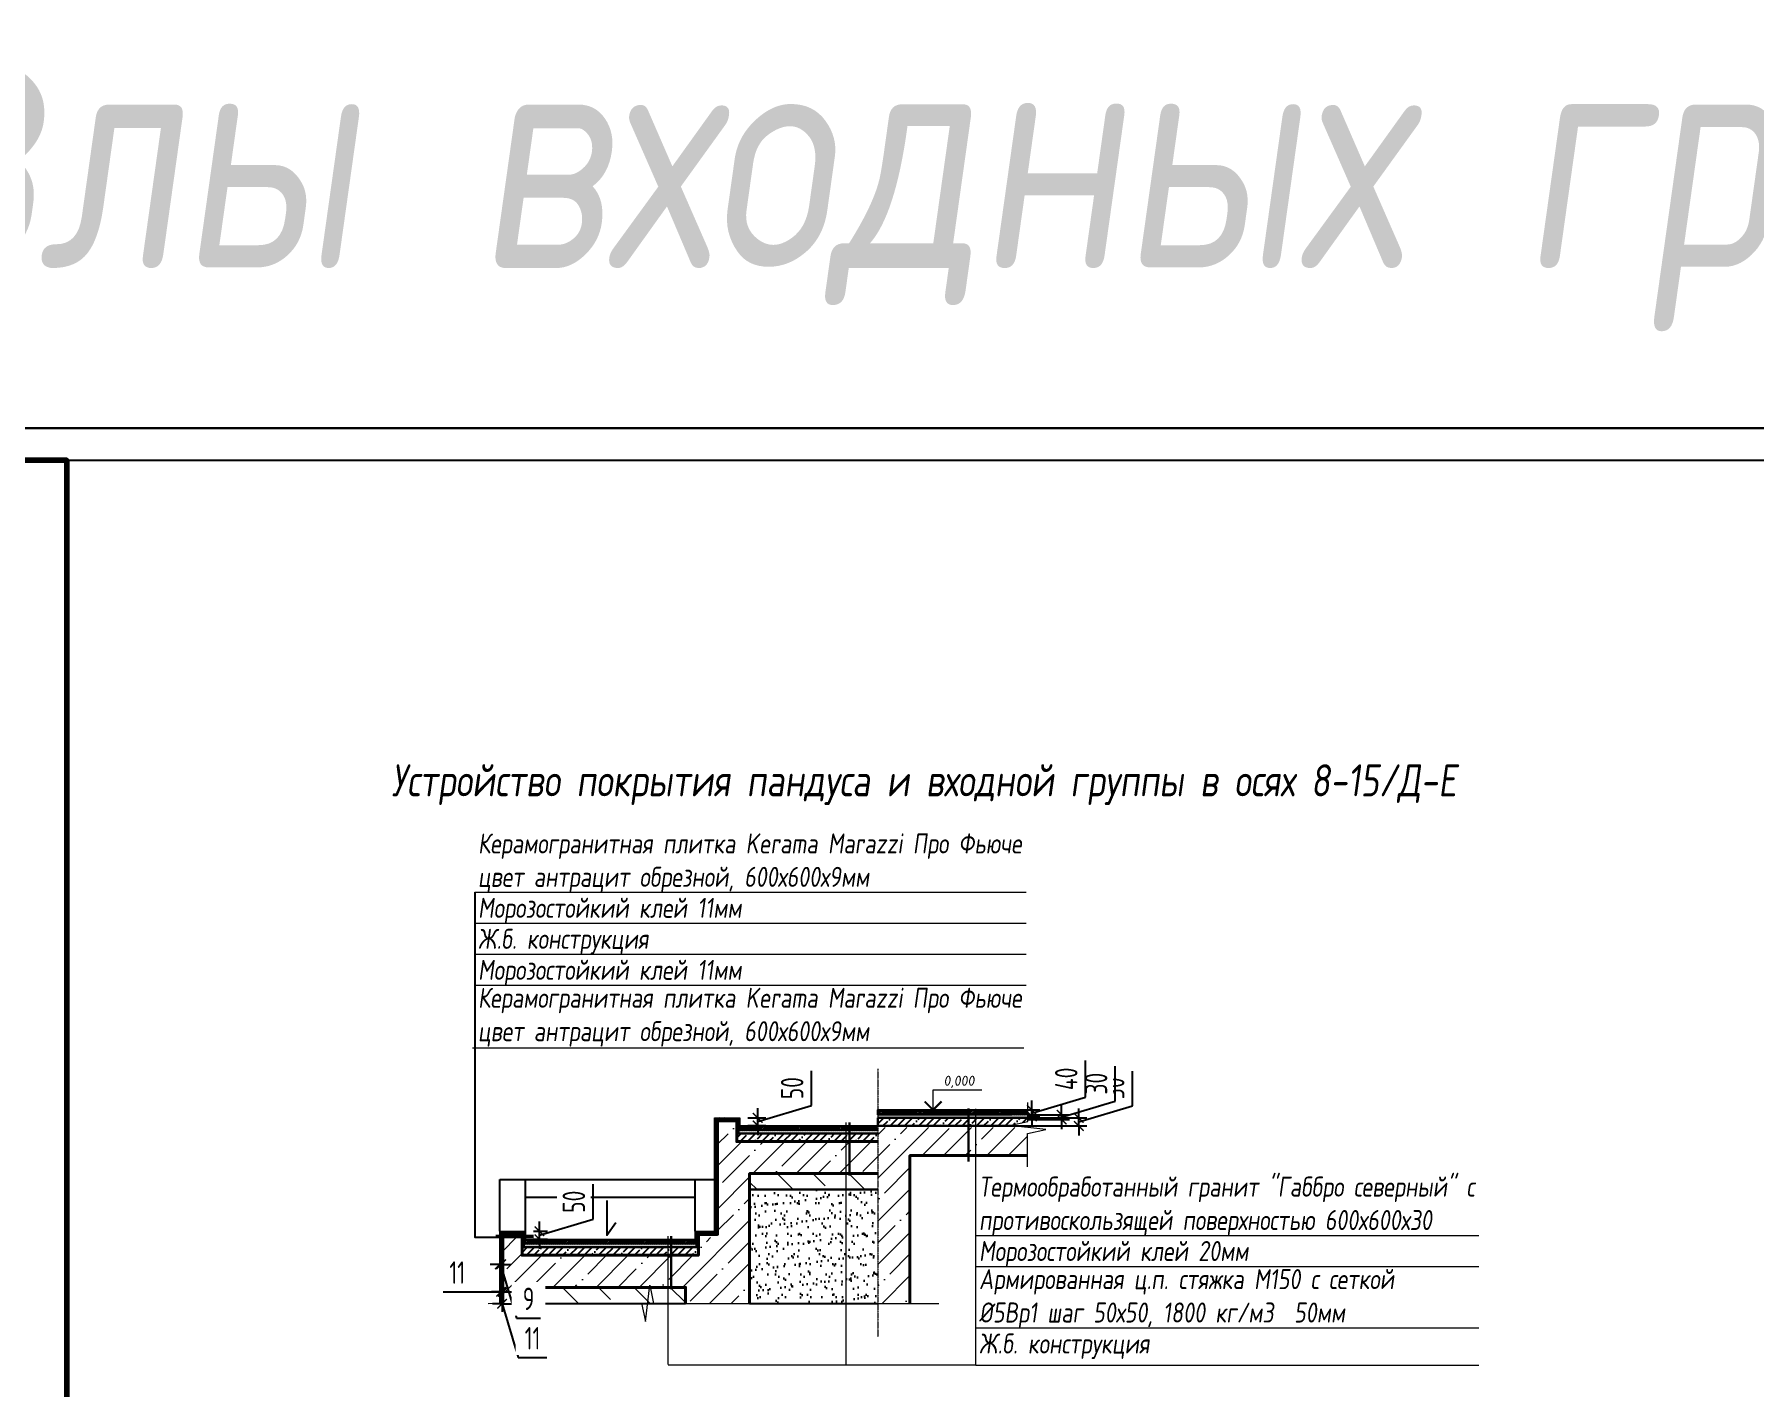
# Model space of a CAD drawing. Header units: millimetres. Extents: x -136099598 to 11807193, y 0 to 779331.
# Drawn here: x 667822 to 678561, y 374406 to 382852 of the extents above; entities that cross this region are included whole.
import ezdxf
from ezdxf import colors
from ezdxf.entities.mleader import LeaderData, LeaderLine
from ezdxf.enums import TextEntityAlignment as Align
from ezdxf.math import Vec2, Vec3

# ---------------------------------------------------------------- set-up
doc = ezdxf.new("R2010")
doc.units = ezdxf.units.MM
doc.header["$MEASUREMENT"] = 0
doc.linetypes.add('CENTER', pattern=[2, 1.25, -0.25, 0.25, -0.25])
doc.layers.get('0').update_dxf_attribs({"color": 250, "lineweight": 9})
doc.layers.get('Defpoints').update_dxf_attribs({"color": 8})
for name, color, linetype, lineweight in [('АР.РД_Выноски', 174, 'Continuous', 9), ('АР_Отметки', 250, 'Continuous', 15), ('АР_Текст', 250, 'Continuous', 5), ('АР_Тонкие', 250, 'Continuous', 5)]:
    doc.layers.add(name, color=color, linetype=linetype, lineweight=lineweight)
doc.layers.add('АР_Конструкция пола', color=10, linetype='Continuous')
doc.layers.add('АР_Перегородки кирпич штрих', color=7, linetype='Continuous')
doc.styles.add('ISOCPEUR', font='isocpeur.ttf', dxfattribs={"width": 0.7})
doc.styles.add('ROMAND', font='ROMAND', dxfattribs={"width": 0.85})
doc.styles.add('Архитект', font='isocpeur.ttf', dxfattribs={"width": 0.8, "oblique": 8})
doc.styles.add('Архитектурный', font='isocpeur.ttf', dxfattribs={"oblique": 8})
doc.styles.add('Архитектурный размер', font='isocpeur.ttf', dxfattribs={"width": 0.8, "oblique": 8})
doc.dimstyles.new('R_50', dxfattribs={"dimtxt": 140, "dimasz": 60, "dimexe": 50, "dimexo": 50, "dimgap": 50, "dimtad": 1, "dimdec": 0, "dimrnd": 5, "dimzin": 0, "dimdsep": 46, "dimtxsty": 'ISOCPEUR', "dimblk": 'ARCHTICK', "dimcen": 50, "dimdle": 50, "dimclrd": 256, "dimclre": 256, "dimclrt": 256, "dimadec": 0, "dimazin": 0, "dimtfac": 2, "dimtdec": 0, "dimtofl": 0, "dimtmove": 1, "dimatfit": 3, "dimfxl": 1, "dimtvp": 3, "dimtfill": 1, "dimtolj": 1, "dimtzin": 0, "dimarcsym": 0})

# ---------------------------------------------------------------- blocks, each defined once
blk = doc.blocks.new('_ArchTick')
at = {"color": 0, "linetype": 'ByBlock', "const_width": 0.15}
blk.add_lwpolyline([(-0.5, -0.5), (0.5, 0.5)], dxfattribs=at)
blk = doc.blocks.new('*D1812')
at = {"layer": 'Defpoints', "color": 0, "transparency": 16777216}
for p in [(673830, 376089, 0), (674342, 376089, 0), (673830, 376039, 0)]:
    blk.add_point(p, dxfattribs=at)
at = {"layer": 'АР_Конструкция пола', "lineweight": -2, "transparency": 16777216}
for p, q in [((674677, 376164, 0), (674677, 376382, 0)), ((673880, 376089, 0), (674392, 376089, 0)), ((674342, 376064, 0), (674677, 376164, 0)), ((674342, 376089, 0), (674342, 376149, 0)), ((674342, 376039, 0), (674342, 376089, 0)), ((673880, 376039, 0), (674392, 376039, 0)), ((674342, 376039, 0), (674342, 375979, 0))]:
    blk.add_line(p, q, dxfattribs=at)
at = {"layer": 'АР_Конструкция пола', "lineweight": -2, "transparency": 16777216, "xscale": 60, "yscale": 60, "zscale": 60}
for p, rotation in [((674342, 376089, 0), 270), ((674342, 376039, 0), 90)]:
    blk.add_blockref('_ArchTick', p, dxfattribs=dict(at, rotation=rotation))
at = {"layer": 'АР_Конструкция пола', "lineweight": 13, "transparency": 16777216, "insert": (674557, 376273, 0), "char_height": 140, "attachment_point": 5, "rotation": 90, "style": 'ISOCPEUR', "bg_fill": 3, "box_fill_scale": 1.25, "bg_fill_color": 256, "bg_fill_true_color": 13158600, "bg_fill_transparency": 0}
blk.add_mtext('\\A1;50', dxfattribs=at)
blk = doc.blocks.new('*D1813')
at = {"layer": 'Defpoints', "color": 0, "transparency": 16777216}
for p in [(673976, 376109, 0), (674235, 376109, 0), (673977, 376079, 0)]:
    blk.add_point(p, dxfattribs=at)
at = {"layer": 'АР_Конструкция пола', "lineweight": -2, "transparency": 16777216}
for p, q in [((674570, 376194, 0), (674570, 376412, 0)), ((674235, 376094, 0), (674570, 376194, 0)), ((674026, 376109, 0), (674285, 376109, 0)), ((674235, 376109, 0), (674235, 376169, 0)), ((674235, 376079, 0), (674235, 376109, 0)), ((674027, 376079, 0), (674285, 376079, 0)), ((674235, 376079, 0), (674235, 376019, 0))]:
    blk.add_line(p, q, dxfattribs=at)
at = {"layer": 'АР_Конструкция пола', "lineweight": -2, "transparency": 16777216, "xscale": 60, "yscale": 60, "zscale": 60}
for p, rotation in [((674235, 376109, 0), 270), ((674235, 376079, 0), 90)]:
    blk.add_blockref('_ArchTick', p, dxfattribs=dict(at, rotation=rotation))
at = {"layer": 'АР_Конструкция пола', "lineweight": 13, "transparency": 16777216, "insert": (674450, 376303, 0), "char_height": 140, "attachment_point": 5, "rotation": 90, "style": 'ISOCPEUR', "bg_fill": 3, "box_fill_scale": 1.25, "bg_fill_color": 256, "bg_fill_true_color": 13158600, "bg_fill_transparency": 0}
blk.add_mtext('\\A1;30', dxfattribs=at)
blk = doc.blocks.new('*D1814')
at = {"layer": 'Defpoints', "color": 0, "transparency": 16777216}
for p in [(673877, 376139, 0), (673977, 376099, 0), (674049, 376139, 0)]:
    blk.add_point(p, dxfattribs=at)
at = {"layer": 'АР_Конструкция пола', "lineweight": -2, "transparency": 16777216}
for p, q in [((674384, 376219, 0), (674384, 376447, 0)), ((674049, 376119, 0), (674384, 376219, 0)), ((674049, 376139, 0), (674049, 376199, 0)), ((673927, 376139, 0), (674099, 376139, 0)), ((674027, 376099, 0), (674099, 376099, 0)), ((674049, 376099, 0), (674049, 376139, 0)), ((674049, 376099, 0), (674049, 376039, 0))]:
    blk.add_line(p, q, dxfattribs=at)
at = {"layer": 'АР_Конструкция пола', "lineweight": -2, "transparency": 16777216, "xscale": 60, "yscale": 60, "zscale": 60}
for p, rotation in [((674049, 376139, 0), 270), ((674049, 376099, 0), 90)]:
    blk.add_blockref('_ArchTick', p, dxfattribs=dict(at, rotation=rotation))
at = {"layer": 'АР_Конструкция пола', "lineweight": 13, "transparency": 16777216, "insert": (674264, 376333, 0), "char_height": 140, "attachment_point": 5, "rotation": 90, "style": 'ISOCPEUR', "bg_fill": 3, "box_fill_scale": 1.25, "bg_fill_color": 256, "bg_fill_true_color": 13158600, "bg_fill_transparency": 0}
blk.add_mtext('\\A1;40', dxfattribs=at)
blk = doc.blocks.new('*D1815')
at = {"layer": 'Defpoints', "color": 0, "transparency": 16777216}
for p in [(670742, 375302, 0), (670742, 374932, 0), (670742, 374929, 0)]:
    blk.add_point(p, dxfattribs=at)
at = {"layer": 'АР_Конструкция пола', "lineweight": -2, "transparency": 16777216}
for p, q in [((670742, 375252, 0), (670742, 374879, 0)), ((670742, 374929, 0), (670682, 374929, 0)), ((670742, 374929, 0), (670802, 374929, 0)), ((670742, 374929, 0), (670842, 374594, 0)), ((670742, 374882, 0), (670742, 374879, 0)), ((670842, 374594, 0), (671021, 374594, 0))]:
    blk.add_line(p, q, dxfattribs=at)
at = {"layer": 'АР_Конструкция пола', "lineweight": -2, "transparency": 16777216, "xscale": 60, "yscale": 60, "zscale": 60}
blk.add_blockref('_ArchTick', (670742, 374929, 0), dxfattribs=at)
at = {"layer": 'АР_Конструкция пола', "lineweight": -2, "transparency": 16777216, "xscale": 60, "yscale": 60, "zscale": 60, "rotation": 180}
blk.add_blockref('_ArchTick', (670742, 374929, 0), dxfattribs=at)
at = {"layer": 'АР_Конструкция пола', "lineweight": 13, "transparency": 16777216, "insert": (670932, 374714, 0), "char_height": 140, "attachment_point": 5, "style": 'ISOCPEUR', "bg_fill": 3, "box_fill_scale": 1.25, "bg_fill_color": 256, "bg_fill_true_color": 13158600, "bg_fill_transparency": 0}
blk.add_mtext('\\A1;11', dxfattribs=at)
blk = doc.blocks.new('*D1798')
at = {"layer": 'Defpoints', "color": 0, "transparency": 16777216}
for p in [(670736, 375157, 0), (670747, 375160, 0), (670747, 375004, 0)]:
    blk.add_point(p, dxfattribs=at)
at = {"layer": 'АР_Конструкция пола', "lineweight": -2, "transparency": 16777216}
for p, q in [((670736, 375107, 0), (670736, 374954, 0)), ((670747, 375110, 0), (670747, 374954, 0)), ((670373, 375004, 0), (670736, 375004, 0)), ((670736, 375004, 0), (670676, 375004, 0)), ((670736, 375004, 0), (670747, 375004, 0)), ((670747, 375004, 0), (670807, 375004, 0))]:
    blk.add_line(p, q, dxfattribs=at)
at = {"layer": 'АР_Конструкция пола', "lineweight": -2, "transparency": 16777216, "xscale": 60, "yscale": 60, "zscale": 60}
blk.add_blockref('_ArchTick', (670736, 375004, 0), dxfattribs=at)
at = {"layer": 'АР_Конструкция пола', "lineweight": -2, "transparency": 16777216, "xscale": 60, "yscale": 60, "zscale": 60, "rotation": 180}
blk.add_blockref('_ArchTick', (670747, 375004, 0), dxfattribs=at)
at = {"layer": 'АР_Конструкция пола', "lineweight": 13, "transparency": 16777216, "insert": (670462, 375124, 0), "char_height": 140, "attachment_point": 5, "style": 'ISOCPEUR', "bg_fill": 3, "box_fill_scale": 1.25, "bg_fill_color": 256, "bg_fill_true_color": 13158600, "bg_fill_transparency": 0}
blk.add_mtext('\\A1;11', dxfattribs=at)
blk = doc.blocks.new('*D1799')
at = {"layer": 'Defpoints', "color": 0, "transparency": 16777216}
for p in [(670727, 375176, 0), (670727, 375175, 0), (670736, 375176, 0)]:
    blk.add_point(p, dxfattribs=at)
at = {"layer": 'АР_Конструкция пола', "lineweight": -2, "transparency": 16777216}
for p, q in [((670727, 375175, 0), (670667, 375175, 0)), ((670736, 375175, 0), (670727, 375175, 0)), ((670727, 375126, 0), (670727, 375125, 0)), ((670732, 375175, 0), (670832, 374840, 0)), ((670736, 375175, 0), (670796, 375175, 0)), ((670736, 375126, 0), (670736, 375125, 0)), ((670832, 374840, 0), (670981, 374840, 0))]:
    blk.add_line(p, q, dxfattribs=at)
at = {"layer": 'АР_Конструкция пола', "lineweight": -2, "transparency": 16777216, "xscale": 60, "yscale": 60, "zscale": 60}
blk.add_blockref('_ArchTick', (670727, 375175, 0), dxfattribs=at)
at = {"layer": 'АР_Конструкция пола', "lineweight": -2, "transparency": 16777216, "xscale": 60, "yscale": 60, "zscale": 60, "rotation": 180}
blk.add_blockref('_ArchTick', (670736, 375175, 0), dxfattribs=at)
at = {"layer": 'АР_Конструкция пола', "lineweight": 13, "transparency": 16777216, "insert": (670907, 374960, 0), "char_height": 140, "attachment_point": 5, "style": 'ISOCPEUR', "bg_fill": 3, "box_fill_scale": 1.25, "bg_fill_color": 256, "bg_fill_true_color": 13158600, "bg_fill_transparency": 0}
blk.add_mtext('\\A1;9', dxfattribs=at)
blk = doc.blocks.new('BL034')
at = {"color": 0, "linetype": 'ByBlock', "lineweight": 9}
blk.add_lwpolyline([(0, 0), (0, 500), (1216, 500)], dxfattribs=at)
at = {"color": 0, "linetype": 'ByBlock', "lineweight": 70, "const_width": 50}
blk.add_lwpolyline([(-212, 212), (0, 0), (212, 212)], dxfattribs=at)
at = {"linetype": 'ByBlock', "lineweight": 9, "style": 'ROMAND', "width": 0.85, "flags": 4}
blk.add_attdef('NN,NNN', text='', height=250, dxfattribs=at).set_placement((650, 700), align=Align.MIDDLE)
blk = doc.blocks.new('*D1816')
at = {"layer": 'Defpoints', "color": 0, "transparency": 16777216}
for p in [(670887, 375382, 0), (670975, 375382, 0), (670887, 375332, 0)]:
    blk.add_point(p, dxfattribs=at)
at = {"layer": 'АР_Конструкция пола', "lineweight": -2, "transparency": 16777216}
for p, q in [((671310, 375457, 0), (671310, 375675, 0)), ((670975, 375357, 0), (671310, 375457, 0)), ((670975, 375382, 0), (670975, 375442, 0)), ((670937, 375382, 0), (671025, 375382, 0)), ((670975, 375332, 0), (670975, 375382, 0)), ((670937, 375332, 0), (671025, 375332, 0)), ((670975, 375332, 0), (670975, 375272, 0))]:
    blk.add_line(p, q, dxfattribs=at)
at = {"layer": 'АР_Конструкция пола', "lineweight": -2, "transparency": 16777216, "xscale": 60, "yscale": 60, "zscale": 60}
for p, rotation in [((670975, 375382, 0), 270), ((670975, 375332, 0), 90)]:
    blk.add_blockref('_ArchTick', p, dxfattribs=dict(at, rotation=rotation))
at = {"layer": 'АР_Конструкция пола', "lineweight": 13, "transparency": 16777216, "insert": (671190, 375566, 0), "char_height": 140, "attachment_point": 5, "rotation": 90, "style": 'ISOCPEUR', "bg_fill": 3, "box_fill_scale": 1.25, "bg_fill_color": 256, "bg_fill_true_color": 13158600, "bg_fill_transparency": 0}
blk.add_mtext('\\A1;50', dxfattribs=at)
blk = doc.blocks.new('*D1817')
at = {"layer": 'Defpoints', "color": 0, "transparency": 16777216}
for p in [(672227, 376090, 0), (672338, 376090, 0), (672227, 376042, 0)]:
    blk.add_point(p, dxfattribs=at)
at = {"layer": 'АР_Конструкция пола', "lineweight": -2, "transparency": 16777216}
for p, q in [((672673, 376166, 0), (672673, 376384, 0)), ((672277, 376090, 0), (672388, 376090, 0)), ((672338, 376066, 0), (672673, 376166, 0)), ((672338, 376090, 0), (672338, 376150, 0)), ((672338, 376042, 0), (672338, 376090, 0)), ((672277, 376042, 0), (672388, 376042, 0)), ((672338, 376042, 0), (672338, 375982, 0))]:
    blk.add_line(p, q, dxfattribs=at)
at = {"layer": 'АР_Конструкция пола', "lineweight": -2, "transparency": 16777216, "xscale": 60, "yscale": 60, "zscale": 60}
for p, rotation in [((672338, 376090, 0), 270), ((672338, 376042, 0), 90)]:
    blk.add_blockref('_ArchTick', p, dxfattribs=dict(at, rotation=rotation))
at = {"layer": 'АР_Конструкция пола', "lineweight": 13, "transparency": 16777216, "insert": (672553, 376275, 0), "char_height": 140, "attachment_point": 5, "rotation": 90, "style": 'ISOCPEUR', "bg_fill": 3, "box_fill_scale": 1.25, "bg_fill_color": 256, "bg_fill_true_color": 13158600, "bg_fill_transparency": 0}
blk.add_mtext('\\A1;50', dxfattribs=at)

msp = doc.modelspace()

# ---------------------------------------------------------------- hatches: boundary and pattern name
at = {"layer": 'АР_Перегородки кирпич штрих', "transparency": 33554559}
h = msp.add_hatch(dxfattribs=at)
h.set_pattern_fill('ANSI31', color=256, scale=3)
h.set_pattern_definition([(45, (469187.147, 241858.496), (-6.7351921, 6.7351921), [])])
h.paths.add_polyline_path([(672067.147, 376090.401), (672067.147, 375381.881), (671947.147, 375381.881), (671947.147, 375331.881), (670887.147, 375331.881), (670887.147, 375381.881), (670727.147, 375381.881), (670727.157, 374932.034), (670736.157, 374932.034), (670736.147, 375372.881), (670878.147, 375372.881), (670878.147, 375301.881), (671956.147, 375301.881), (671956.147, 375372.881), (672076.147, 375372.881), (672076.147, 376081.401), (672218.147, 376081.401), (672218.147, 376011.53), (673088.274, 376011.53), (673088.274, 376041.53), (672227.147, 376041.53), (672227.147, 376090.401)])
h = msp.add_hatch(dxfattribs=at)
h.set_pattern_fill('AR-CONC', color=256, scale=0.1)
h.set_pattern_definition([(50, (469187.147, 241858.496), (18.2184669, -1.59390855), [1.905, -20.955]), (355, (469187.147, 241858.496), (-3.5243421, 19.1056845), [1.524, -16.7640584]), (100.451445, (469188.666, 241858.363), (14.6941247, 17.5117752), [1.6190009, -17.8090245]), (46.1842, (469187.147, 241863.576), (27.107904, -4.2042328), [2.8575, -31.4325]), (96.635558, (469189.406, 241863.226), (23.7404134, 24.7426125), [2.4285023, -26.7135608]), (351.184151, (469187.147, 241863.576), (23.7404134, 24.7426125), [2.2859967, -25.1459732]), (21, (469189.687, 241862.306), (15.1614391, -10.2265198), [1.905, -20.955]), (326, (469189.687, 241862.306), (6.1802028, 18.4187966), [1.524, -16.764]), (71.451445, (469190.951, 241861.454), (21.3416419, 8.1922769), [1.6190009, -17.8089938]), (37.5, (469187.1474, 241858.496), (0.30886033, 8.45550389), [0, -16.5608, 0, -17.018, 0, -16.8275]), (7.5, (469187.147, 241858.496), (6.68196625, 10.01805748), [0, -9.7028, 0, -16.1798, 0, -6.4135]), (327.5, (469181.483, 241858.496), (13.55905952, -0.5728744), [0, -6.35, 0, -19.812, 0, -26.289]), (317.5, (469178.943, 241858.496), (14.81291814, 2.5426491), [0, -8.255, 0, -13.1572, 0, -18.669])])
h.paths.add_polyline_path([(671956.147, 375281.881), (671967.147, 375281.881), (671967.147, 375361.881), (672087.147, 375361.881), (672087.147, 376080.401), (672207.147, 376080.401), (672207.147, 376046.333), (672218.147, 376046.333), (672218.147, 376091.401), (672076.147, 376091.401), (672076.147, 375372.881), (671956.147, 375372.881)])
h.paths.add_polyline_path([(670867.147, 375281.881), (670878.147, 375281.881), (670878.147, 375372.881), (670736.147, 375372.881), (670736.137, 374932.008), (670747.137, 374932.008), (670747.147, 375361.881), (670867.147, 375361.881)])
h = msp.add_hatch(dxfattribs=at)
h.set_pattern_fill('ANSI35', color=256, scale=10)
h.set_pattern_definition([(45, (468848.274, 241858.496), (-44.90128, 44.90128), []), (45, (468893.175, 241858.496), (-44.90128, 44.90128), [79.375, -15.875, 0, -15.875])])
h.paths.add_polyline_path([(674023.028, 376038.893), (673910.574, 376041.786), (674023.162, 376066.386), (674023.162, 376088.886), (673088.274, 376088.886), (673088.273, 376038.893)])
h = msp.add_hatch(dxfattribs=at)
h.set_pattern_fill('ANSI31', color=256, scale=3)
h.set_pattern_definition([(45, (468848.274, 241888.496), (-6.7351921, 6.7351921), [])])
h.paths.add_polyline_path([(673088.274, 376108.886), (673088.274, 376138.886), (673688.274, 376138.886), (673688.274, 376108.886)])
h.paths.add_polyline_path([(674023.162, 376108.886), (674023.16, 376138.886), (673698.274, 376138.886), (673698.274, 376108.886)])
h = msp.add_hatch(dxfattribs=at)
h.set_pattern_fill('AR-CONC', color=256, scale=0.1)
h.set_pattern_definition([(50, (468848.274, 241868.496), (18.2184669, -1.59390855), [1.905, -20.955]), (355, (468848.274, 241868.496), (-3.5243421, 19.1056845), [1.524, -16.7640584]), (100.451445, (468849.792, 241868.363), (14.6941247, 17.5117752), [1.6190009, -17.8090245]), (46.1842, (468848.274, 241873.576), (27.107904, -4.2042328), [2.8575, -31.4325]), (96.635558, (468850.533, 241873.226), (23.7404134, 24.7426125), [2.4285023, -26.7135608]), (351.184151, (468848.274, 241873.576), (23.7404134, 24.7426125), [2.2859967, -25.1459732]), (21, (468850.814, 241872.306), (15.1614391, -10.2265198), [1.905, -20.955]), (326, (468850.814, 241872.306), (6.1802028, 18.4187966), [1.524, -16.764]), (71.451445, (468852.078, 241871.454), (21.3416419, 8.1922769), [1.6190009, -17.8089938]), (37.5, (468848.274, 241868.496), (0.30886033, 8.45550389), [0, -16.5608, 0, -17.018, 0, -16.8275]), (7.5, (468848.274, 241868.496), (6.68196625, 10.01805748), [0, -9.7028, 0, -16.1798, 0, -6.4135]), (327.5, (468842.61, 241868.496), (13.55905952, -0.5728744), [0, -6.35, 0, -19.812, 0, -26.289]), (317.5, (468840.07, 241868.496), (14.81291814, 2.5426491), [0, -8.255, 0, -13.1572, 0, -18.669])])
h.paths.add_polyline_path([(673088.274, 376088.886), (674023.16, 376088.886), (674023.16, 376108.886), (673088.274, 376108.886)])
at = {"layer": 'АР_Перегородки кирпич штрих', "lineweight": 13, "ltscale": 100, "transparency": 33554559}
h = msp.add_hatch(dxfattribs=at)
h.set_pattern_fill('ANSI35', color=250, scale=30)
h.set_pattern_definition([(45, (469187.15, 241858.5), (-134.70384, 134.70384), []), (45, (469321.85, 241858.5), (-134.70384, 134.70384), [238.125, -47.625, 0, -47.625])])
h.paths.add_polyline_path([(673088.274, 376028.886), (673088.274, 374931.975), (673288.322, 374931.981), (673288.274, 375853.886), (674022.915, 375853.839), (674022.895, 375991.339), (674135.484, 376015.985), (674023.029, 376028.886)])
h.paths.add_polyline_path([(673088.274, 375741.53), (673088.274, 375941.53), (672207.147, 375941.53), (672207.147, 376070.401), (672087.147, 376070.401), (672087.147, 375341.881), (671967.147, 375341.881), (671967.147, 375231.881), (670867.147, 375231.881), (670867.147, 375341.881), (670747.147, 375341.881), (670747.147, 374932.008), (670947.147, 374932.036), (670947.147, 375031.881), (671887.147, 375031.881), (671887.146, 374931.874), (672287.143, 374931.899), (672287.147, 375741.53)])
at = {"layer": 'АР_Перегородки кирпич штрих', "transparency": 33554559}
h = msp.add_hatch(dxfattribs=at)
h.set_pattern_fill('AR-CONC', color=256, scale=0.1)
h.set_pattern_definition([(50, (469187.147, 241803.693), (18.2184669, -1.59390855), [1.905, -20.955]), (355, (469187.147, 241803.693), (-3.5243421, 19.1056845), [1.524, -16.7640584]), (100.451445, (469188.666, 241803.56), (14.6941247, 17.5117752), [1.6190009, -17.8090245]), (46.1842, (469187.147, 241808.773), (27.107904, -4.2042328), [2.8575, -31.4325]), (96.635558, (469189.406, 241808.422), (23.7404134, 24.7426125), [2.4285023, -26.7135608]), (351.184151, (469187.147, 241808.773), (23.7404134, 24.7426125), [2.2859967, -25.1459732]), (21, (469189.687, 241807.503), (15.1614391, -10.2265198), [1.905, -20.955]), (326, (469189.687, 241807.503), (6.1802028, 18.4187966), [1.524, -16.764]), (71.451445, (469190.951, 241806.65), (21.3416419, 8.1922769), [1.6190009, -17.8089938]), (37.5, (469187.1474, 241803.6926), (0.30886033, 8.45550389), [0, -16.5608, 0, -17.018, 0, -16.8275]), (7.5, (469187.147, 241803.693), (6.68196625, 10.01805748), [0, -9.7028, 0, -16.1798, 0, -6.4135]), (327.5, (469181.483, 241803.6926), (13.55905952, -0.5728744), [0, -6.35, 0, -19.812, 0, -26.289]), (317.5, (469178.943, 241803.693), (14.81291814, 2.5426491), [0, -8.255, 0, -13.1572, 0, -18.669])])
h.paths.add_polyline_path([(671956.147, 375301.881), (670878.147, 375301.881), (670878.147, 375281.881), (671956.147, 375281.881)])
h.paths.add_polyline_path([(673088.274, 375991.53), (673088.274, 376011.53), (672218.147, 376011.53), (672218.147, 375991.53)])
h = msp.add_hatch(dxfattribs=at)
h.set_pattern_fill('ANSI35', color=256, scale=10)
h.set_pattern_definition([(45, (467967.15, 241771.14), (-44.90128, 44.90128), []), (45, (468012.05, 241771.14), (-44.90128, 44.90128), [79.375, -15.875, 0, -15.875])])
h.paths.add_polyline_path([(672207.147, 375991.53), (672207.147, 375941.53), (673088.274, 375941.53), (673088.274, 375991.53)])
at = {"layer": 'АР_Перегородки кирпич штрих', "lineweight": 13, "ltscale": 100, "transparency": 33554559}
h = msp.add_hatch(dxfattribs=at)
h.set_pattern_fill('ANSI35', color=250, scale=50, angle=90)
h.set_pattern_definition([(135, (469187.15, 241803.7), (-224.5064, -224.5064), []), (135, (469187.15, 242028.2), (-224.5064, -224.5064), [396.875, -79.375, 0, -79.375])])
h.paths.add_polyline_path([(673088.274, 375641.53), (673088.274, 375741.53), (672287.147, 375741.53), (672287.147, 375641.53)])
at = {"layer": 'АР_Перегородки кирпич штрих', "lineweight": 30, "ltscale": 100, "transparency": 33554559}
h = msp.add_hatch(dxfattribs=at)
h.set_pattern_fill('AR-SAND', color=250, scale=2)
h.set_pattern_definition([(37.5, (469187.15, 241858.496), (-3.200063, 97.882647), [0, -77.216, 0, -86.36, 0, -82.55]), (7.5, (469187.15, 241858.5), (89.90466, 143.36502), [0, -41.656, 0, -69.596, 0, -26.67]), (327.5, (469124.66, 241858.5), (158.198474, 0.287437), [0, -25.4, 0, -91.44, 0, -119.38]), (317.5, (469124.66, 241858.5), (152.71129, 44.585865), [0, -12.7, 0, -59.944, 0, -68.58])])
h.paths.add_polyline_path([(673088.274, 374931.928), (673088.274, 375641.53), (672287.147, 375641.53), (672287.147, 374931.928)])
at = {"layer": 'АР_Перегородки кирпич штрих', "transparency": 33554559}
h = msp.add_hatch(dxfattribs=at)
h.set_pattern_fill('ANSI35', color=256, scale=10)
h.set_pattern_definition([(45, (466627.15, 241100.49), (-44.90128, 44.90128), []), (45, (466672.05, 241100.49), (-44.90128, 44.90128), [79.375, -15.875, 0, -15.875])])
h.paths.add_polyline_path([(670867.147, 375231.881), (670867.147, 375281.881), (671967.147, 375281.881), (671967.147, 375231.881)])
at = {"layer": 'АР_Перегородки кирпич штрих', "lineweight": 13, "ltscale": 100, "transparency": 33554559}
h = msp.add_hatch(dxfattribs=at)
h.set_pattern_fill('ANSI35', color=250, scale=50, angle=90)
h.set_pattern_definition([(135, (467847.15, 241094.04), (-224.5064, -224.5064), []), (135, (467847.15, 241318.55), (-224.5064, -224.5064), [396.875, -79.375, 0, -79.375])])
h.paths.add_polyline_path([(670947.147, 374931.881), (671887.147, 374931.881), (671887.147, 375031.881), (670947.147, 375031.881)])

# ---------------------------------------------------------------- linework, layer by layer
at = {"color": 251, "lineweight": 13, "true_color": 0x636466, "elevation": 0}
for points in [[(674022.924, 375783.882), (674022.895, 375991.386), (674135.484, 376015.985), (673910.574, 376041.786), (674023.162, 376066.386), (674023.155, 376184.833)], [(670654.713, 374931.996), (671612.915, 374932.129), (671637.515, 374819.541), (671663.316, 375044.45), (671687.915, 374931.862), (673469.114, 374931.971)]]:
    msp.add_lwpolyline(points, dxfattribs=at)
at = {"layer": 'Defpoints', "color": 40, "lineweight": 30, "ltscale": 100, "true_color": 0xf8d731}
msp.add_lwpolyline([(694929.587, 355761.176), (656815.077, 355761.176), (656815.077, 380394.189), (694929.587, 380394.189)], close=True, dxfattribs=at)
at = {"layer": 'Defpoints', "color": 3, "lineweight": 100, "ltscale": 100}
msp.add_lwpolyline([(655929.614, 380193.616), (668024.233, 380193.616), (668024.233, 370209.414), (655929.614, 370209.414)], close=True, dxfattribs=at)
at = {"layer": 'Defpoints'}
msp.add_lwpolyline([(668024.233, 380193.616), (679061.561, 380193.616), (679061.561, 355761.176), (668024.233, 355761.176)], close=True, dxfattribs=at)
at = {"layer": 'АР.РД_Выноски', "ltscale": 50, "elevation": 0}
for points in [[(670571.603, 377497.467), (674012.996, 377497.467)], [(670571.603, 377303.929), (674012.996, 377303.929)], [(670571.603, 377110.39), (674012.996, 377110.39)], [(670571.603, 376916.852), (674012.996, 376916.852)], [(670557.68, 376527.104), (673999.072, 376527.104)], [(673699.353, 374545.082), (673699.353, 376145.804)], [(672890.107, 374547.845), (672890.107, 376061.212)], [(671778.13, 374551.202), (671778.13, 375351.563)], [(673699.353, 375355.57), (676838.964, 375355.57)], [(673699.353, 375162.032), (676838.964, 375162.032)], [(673699.353, 374778.324), (676838.964, 374778.324)], [(673699.353, 374545.082), (671778.13, 374545.082)], [(673699.353, 374545.082), (676838.964, 374545.082)]]:
    msp.add_lwpolyline(points, dxfattribs=at)
at = {"layer": 'АР.РД_Выноски', "linetype": 'CENTER', "ltscale": 5, "elevation": 0}
msp.add_lwpolyline([(673088.274, 376395.093), (673088.274, 374722.107)], dxfattribs=at)
at = {"layer": 'АР.РД_Выноски', "linetype": 'ByBlock', "lineweight": 30, "elevation": 0}
for points in [[(673654.344, 376148.568), (673654.344, 375816.966)], [(672910.127, 376061.212), (672910.127, 375729.611)], [(671798.15, 375351.563), (671798.15, 375019.961)]]:
    msp.add_lwpolyline(points, dxfattribs=at)
at = {"layer": 'АР_Конструкция пола', "lineweight": 13, "elevation": 0}
for points in [[(673088.274, 376088.886), (674023.16, 376088.886), (674023.16, 376108.886), (673088.274, 376108.886)], [(671956.147, 375301.881), (670878.147, 375301.881), (670878.147, 375281.881), (671956.147, 375281.881)]]:
    msp.add_lwpolyline(points, close=True, dxfattribs=at)
msp.add_lwpolyline([(673088.274, 376011.53), (672218.147, 376011.53), (672218.147, 375991.53), (673088.274, 375991.53)], dxfattribs=at)
at = {"layer": 'АР_Перегородки кирпич штрих', "elevation": 0}
for points in [[(670571.603, 377497.467), (670571.603, 375345.13), (670937.35, 375345.13)], [(673923.162, 376108.886), (673598.274, 376108.886), (673598.274, 376138.886), (673923.16, 376138.886)], [(673088.274, 375941.53), (672207.147, 375941.53), (672207.147, 376070.401), (672087.147, 376070.401), (672087.147, 375361.881), (671967.147, 375361.881), (671967.147, 375231.881), (670867.147, 375231.881), (670867.147, 375361.881), (670747.147, 375361.881), (670747.157, 374932.034), (670736.157, 374932.034), (670736.147, 375372.881), (670878.147, 375372.881), (670878.147, 375281.881)], [(671956.147, 375281.881), (671956.147, 375372.881), (672076.147, 375372.881), (672076.147, 376081.401), (672218.147, 376081.401), (672218.147, 375991.53)], [(670727.147, 375703.886), (672067.147, 375703.886)], [(670727.147, 375381.881), (670727.147, 375703.886)], [(670887.147, 375381.881), (670887.147, 375703.886)], [(671947.147, 375381.881), (671947.147, 375703.886)], [(673088.274, 375741.53), (672287.147, 375741.53), (672287.147, 375641.53), (673088.274, 375641.53)], [(670887.147, 375593.886), (671947.147, 375593.886)], [(671395.77, 375574.04), (671395.77, 375356.856), (671451.847, 375436.256)], [(673088.274, 375641.53), (672287.147, 375641.53), (672287.147, 374931.928), (673088.274, 374931.928)]]:
    msp.add_lwpolyline(points, dxfattribs=at)
at = {"layer": 'АР_Перегородки кирпич штрих', "lineweight": 15, "elevation": 0}
msp.add_lwpolyline([(673088.274, 376011.53), (672218.147, 376011.53), (672218.147, 376081.401), (672076.147, 376081.401), (672076.147, 375372.881), (671956.147, 375372.881), (671956.147, 375301.881), (670878.147, 375301.881), (670878.147, 375372.881), (670736.147, 375372.881), (670736.157, 374932.034), (670727.157, 374932.034), (670727.147, 375381.881), (670887.147, 375381.881), (670887.147, 375331.881), (671947.147, 375331.881), (671947.147, 375381.881), (672067.147, 375381.881), (672067.147, 376090.401), (672227.147, 376090.401), (672227.147, 376041.53), (673088.274, 376041.53)], dxfattribs=at)
at = {"layer": 'АР_Перегородки кирпич штрих', "elevation": 0}
for points in [[(673088.274, 376108.886), (673088.274, 376138.886), (673688.274, 376138.886), (673688.274, 376108.886)], [(670947.147, 374931.881), (671887.147, 374931.881), (671887.147, 375031.881), (670947.147, 375031.881)]]:
    msp.add_lwpolyline(points, close=True, dxfattribs=at)
at = {"layer": 'АР_Перегородки кирпич штрих', "lineweight": 30, "transparency": 33554687, "elevation": 0}
for points in [[(673935.858, 376038.886), (673088.274, 376038.886), (673088.274, 376088.886), (674023.162, 376088.886)], [(673088.274, 375941.53), (672207.147, 375941.53), (672207.147, 375991.53), (673088.274, 375991.53)]]:
    msp.add_lwpolyline(points, dxfattribs=at)
at = {"layer": 'АР_Перегородки кирпич штрих', "color": 250, "lineweight": 40, "ltscale": 100, "transparency": 33554687, "elevation": 0}
for points in [[(673088.274, 375941.53), (672207.147, 375941.53), (672207.147, 376070.401), (672087.147, 376070.401), (672087.147, 375361.881), (671967.147, 375361.881), (671967.147, 375231.881), (670867.147, 375231.881), (670867.147, 375361.881), (670747.147, 375361.881), (670747.147, 374932.008)], [(673288.322, 374931.981), (673288.274, 375853.886), (674022.915, 375853.886)], [(672287.143, 374931.899), (672287.147, 375741.53), (673088.274, 375741.53)], [(670947.147, 374932.036), (670947.147, 375031.881), (671887.147, 375031.881), (671887.146, 374931.874)]]:
    msp.add_lwpolyline(points, dxfattribs=at)
at = {"layer": 'АР_Перегородки кирпич штрих', "lineweight": 30, "elevation": 0}
msp.add_lwpolyline([(670937.35, 375354.112), (670703.38, 375354.112)], dxfattribs=at)
at = {"layer": 'АР_Перегородки кирпич штрих', "lineweight": 30, "transparency": 33554687, "elevation": 0}
msp.add_lwpolyline([(670867.147, 375231.881), (670867.147, 375281.881), (671967.147, 375281.881), (671967.147, 375231.881)], close=True, dxfattribs=at)

# ---------------------------------------------------------------- block references
at = {"layer": 'АР_Отметки'}
ref = msp.add_blockref('BL034', (673432.621, 376138.886, 0), dxfattribs=dict(at, xscale=0.25, yscale=0.25, zscale=0.25))
ref.add_attrib('NN,NNN', '0,000', dxfattribs={"layer": '0', "color": 0, "linetype": 'ByBlock', "height": 62.5, "style": 'Архитектурный', "oblique": 8, "flags": 4}).set_placement((673595.121, 376313.886, 0), align=Align.MIDDLE)

# ---------------------------------------------------------------- texts
at = {"layer": 'Defpoints', "ltscale": 50, "insert": (666440.723, 382847.857), "char_height": 1454.09012, "width": 23416.55451, "attachment_point": 1, "style": 'Архитектурный размер'}
msp.add_mtext('Узлы входных групп РД', dxfattribs=at)
at = {"layer": 'АР.РД_Выноски', "ltscale": 50, "char_height": 125, "attachment_point": 7, "style": 'Архитект'}
for s, width, insert in [('Керамогранитная плитка Kerama Marazzi Про Фьюче цвет антрацит обрезной, 600х600х9мм  ', 3640.09039, (670591.603, 377497.467, 0)), ('\\pxt23;Морозостойкий клей 11мм', 3153.37045, (670591.603, 377303.929, 0)), ('Ж.б. конструкция ', 3153.37045, (670591.603, 377110.39, 0)), ('\\pxt23;Морозостойкий клей 11мм', 3153.37045, (670591.603, 376916.852, 0)), ('Керамогранитная плитка Kerama Marazzi Про Фьюче цвет антрацит обрезной, 600х600х9мм  ', 3640.09039, (670591.603, 376534.147, 0)), ('Термообработанный гранит "Габбро северный" с противоскользящей поверхностью 600х600х30', 3153.37045, (673719.353, 375355.57, 0)), ('Морозостойкий клей 20мм', 3153.37045, (673719.353, 375162.032, 0)), ('Армированная ц.п. стяжка М150 с сеткой \\P%%C5Вр1 шаг 50х50, 1800 кг/м3  50мм', 3153.37045, (673719.353, 374778.324, 0)), ('Ж.б. конструкция ', 3153.37045, (673719.353, 374584.786, 0))]:
    msp.add_mtext_dynamic_manual_height_columns(s, width=width, gutter_width=12.5, heights=[0], dxfattribs=dict(at, insert=insert))
at = {"layer": 'АР_Текст', "lineweight": 13, "style": 'Архитект', "oblique": 8, "width": 0.8}
msp.add_text('Устройство покрытия пандуса и входной группы в осях 8-15/Д-Е', height=200, dxfattribs=at).set_placement((673376.954, 378196.117), align=Align.MIDDLE_CENTER)

# ---------------------------------------------------------------- leaders
at = {"layer": 'АР_Тонкие', "lineweight": 15}
ml = msp.add_multileader_mtext('Standard', dxfattribs=at)
ml.set_content('{\\C256;Дюбель-гвоздь 8х100 мм.}', color=256, style='Архитект')
ml.set_leader_properties()
ml.build(insert=Vec2(0, 0))
ml.multileader.update_dxf_attribs({"text_left_attachment_type": 6, "text_right_attachment_type": 6, "dogleg_length": 50, "arrow_head_size": 125})
ctx = ml.context
ctx.base_point, ctx.char_height, ctx.arrow_head_size, ctx.landing_gap_size, ctx.plane_origin = Vec3(663283.298, 377886.795), 125, 125, 33.312, Vec3(666379.114, 376654.617)
ctx.left_attachment, ctx.right_attachment = 6, 6
notes = []
notes.append((ctx, [(1, (1, 1, 0), (663150.051, 377886.795), (1, 0), 133.247, [(1, [(662416.883, 375706.421), (661841.06, 376922.735)], 0, [])])]))
ctx.mtext.insert, ctx.mtext.width, ctx.mtext.defined_height, ctx.mtext.flow_direction = Vec3(663316.609, 378036.795), 5276.74099, 721.843, 5
for ctx, leaders in notes:
    for number, flags, end, landing, length, lines in leaders:
        leader = LeaderData()
        leader.index, (leader.has_last_leader_line, leader.has_dogleg_vector, leader.attachment_direction) = number, flags
        leader.last_leader_point, leader.dogleg_vector, leader.dogleg_length = Vec3(end), Vec3(landing), length
        for number, points, colour, breaks in lines:
            line = LeaderLine()
            line.index, line.vertices, line.color, line.breaks = number, Vec3.list(points), colors.encode_raw_color(colour), breaks
            leader.lines.append(line)
        ctx.leaders.append(leader)

# ---------------------------------------------------------------- next in the draw order: dimensions: what is measured, and where the dimension line sits
at = {"layer": 'АР_Конструкция пола', "lineweight": 13}
dim = msp.add_linear_dim(base=(672337.771, 376090.401, 0), p1=(672227.147, 376041.53, 0), p2=(672227.147, 376090.401, 0), angle=90, text='50', dimstyle='R_50', override={"dimpost": '\\X'}, dxfattribs=at)
dim.commit()
dim.dimension.update_dxf_attribs({"geometry": '*D1817', "text_midpoint": (672552.771, 376216.465, 0)})
dim = msp.add_linear_dim(base=(674342.29, 376088.886, 0), p1=(673829.704, 376038.886, 0), p2=(673829.704, 376088.886, 0), angle=90, dimstyle='R_50', override={"dimpost": '\\X'}, dxfattribs=at)
dim.commit()
dim.dimension.update_dxf_attribs({"geometry": '*D1812', "text_midpoint": (674557.29, 376214.386, 0)})
dim = msp.add_linear_dim(base=(670741.858, 374929.17, 0), p1=(670741.858, 374932.034, 0), p2=(670741.858, 375301.881, 0), text='11', dimstyle='R_50', override={"dimpost": '\\X'}, dxfattribs=at)
dim.commit()
dim.dimension.update_dxf_attribs({"geometry": '*D1815', "text_midpoint": (670892.358, 374714.17, 0)})

# ---------------------------------------------------------------- next in the draw order: dimensions: what is measured, and where the dimension line sits
for base, p1, p2, picture, middle in [((674235.247, 376108.886, 0), (673977.37, 376078.886, 0), (673976.368, 376108.886, 0), '*D1813', (674450.247, 376244.386, 0)), ((670975.12, 375381.881, 0), (670887.147, 375331.881, 0), (670887.147, 375381.881, 0), '*D1816', (671190.12, 375507.381, 0))]:
    dim = msp.add_linear_dim(base=base, p1=p1, p2=p2, angle=90, dimstyle='R_50', override={"dimpost": '\\X'}, dxfattribs=at)
    dim.commit()
    dim.dimension.update_dxf_attribs({"geometry": picture, "text_midpoint": middle})
dim = msp.add_linear_dim(base=(670747.153, 375004.434, 0), p1=(670736.153, 375156.863, 0), p2=(670747.153, 375159.777, 0), text='11', dimstyle='R_50', override={"dimpost": '\\X'}, dxfattribs=at)
dim.commit()
dim.dimension.update_dxf_attribs({"geometry": '*D1798', "text_midpoint": (670462.369, 375004.434, 0), "dimtype": 160})

# ---------------------------------------------------------------- next in the draw order: dimensions: what is measured, and where the dimension line sits
dim = msp.add_linear_dim(base=(674049.367, 376138.886, 0), p1=(673977.37, 376098.886, 0), p2=(673877.37, 376138.886, 0), angle=90, dimstyle='R_50', override={"dimpost": '\\X'}, dxfattribs=at)
dim.commit()
dim.dimension.update_dxf_attribs({"geometry": '*D1814', "text_midpoint": (674264.367, 376269.386, 0)})
dim = msp.add_linear_dim(base=(670727.153, 375174.711, 0), p1=(670736.153, 375176.461, 0), p2=(670727.153, 375176.461, 0), text='9', dimstyle='R_50', override={"dimpost": '\\X'}, dxfattribs=at)
dim.commit()
dim.dimension.update_dxf_attribs({"geometry": '*D1799', "text_midpoint": (670882.153, 374959.711, 0)})

doc.saveas('drawing.dxf')
